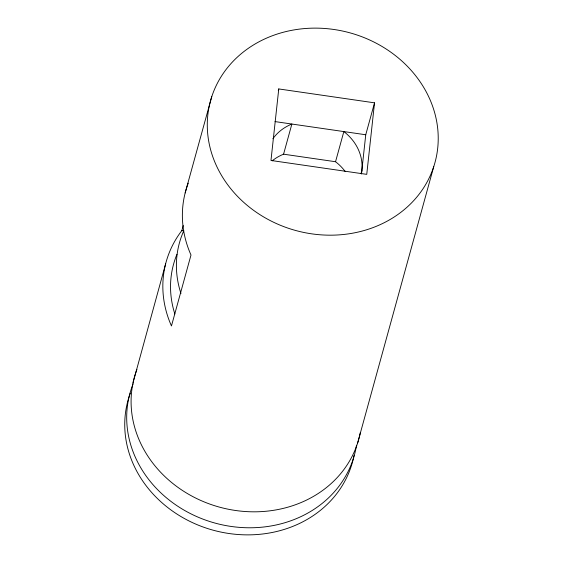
<?xml version="1.0" encoding="UTF-8"?>
<svg xmlns="http://www.w3.org/2000/svg" width="563" height="563" viewBox="0 0 563 563"><rect width="100%" height="100%" fill="white"/><g stroke="black" fill="none" stroke-linecap="round" stroke-linejoin="round"><path stroke-width="0.84" d="M278.762 88.94L270.972 160.462L366.745 174.361L374.536 102.839L278.762 88.94L278.298 90.622M361.467 174.009L365.746 134.761L374.536 102.839M133.086 382.502L165.628 263.871M185.164 192.94L211.765 96.66M188.239 183.186A116.393 102.48 15.4 0 0 190.998 255.025L171.462 325.956A116.393 102.48 15.4 0 1 181.849 230.591L183.249 225.531M272.182 160.842A48.495 42.704 15.4 0 1 283.569 154.185L291.873 124.043A48.495 42.704 15.4 0 0 272.879 138.765M345.14 171.433A48.495 42.704 15.4 0 0 335.541 161.729L343.845 131.58A48.495 42.704 15.4 0 1 361.481 173.073M360.989 173.664L361.847 170.526M357.54 443.285L433.742 166.648A116.393 102.48 15.4 0 0 294.85 29.776A116.393 102.48 15.4 0 0 239.669 198.535A116.393 102.48 15.4 0 0 433.742 166.648M275.026 121.594L365.746 134.761M283.569 154.185L335.541 161.729M181.849 230.591L183.439 230.823M360.355 432.447A116.393 102.48 15.4 0 1 218.571 506.883A116.393 102.48 15.4 0 1 136.929 369.441M174.847 313.985A108.638 95.654 15.4 0 1 176.937 254.363M354.007 455.495A116.393 102.48 15.4 0 1 212.582 530.036A116.393 102.48 15.4 0 1 130.342 393.122M356.52 445.192A116.393 102.48 15.4 0 1 214.982 523.069A116.393 102.48 15.4 0 1 133.178 383.748M180.962 293.485A108.638 95.654 15.4 0 1 183.812 230.724"/></g></svg>
